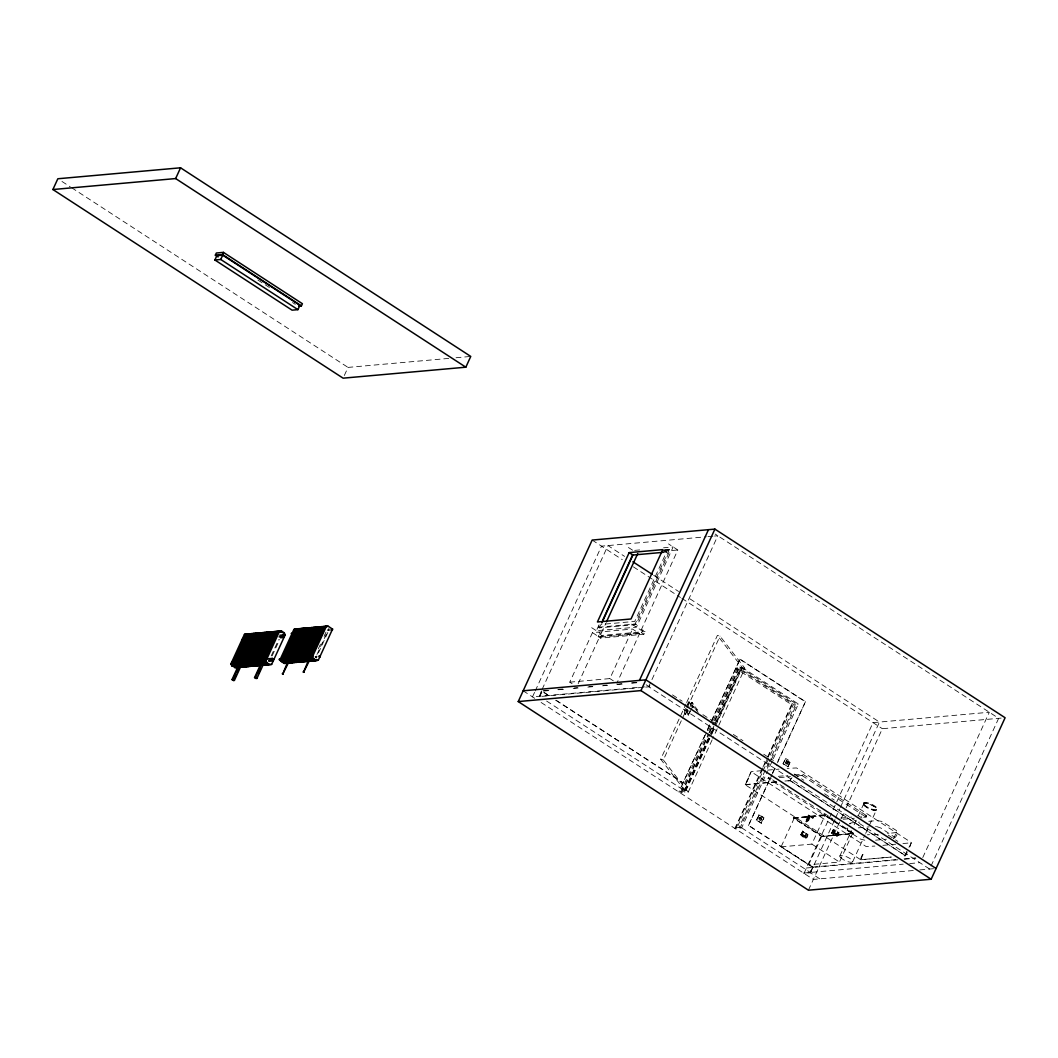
<?xml version="1.0" encoding="UTF-8"?>
<svg xmlns="http://www.w3.org/2000/svg" width="1058" height="1058" viewBox="0 0 1058 1058"><rect width="100%" height="100%" fill="white"/><g stroke="black" fill="none" stroke-linecap="round" stroke-linejoin="round"><path stroke-width="0.75" stroke-dasharray="5 3.75" d="M863.685 817.398L865.867 816.882A2.129 0.965 -56.4 0 1 866.052 816.3L866.621 815.784L861.159 816.26M824.896 815.639L794.122 818.389L821.709 836.323L852.484 833.572L768.32 778.41A2.857 2.486 82.2 0 0 768.544 778L768.637 777.299L832.686 818.813M832.117 820.254L832.091 819.963A2.645 2.209 87.3 0 1 832.289 819.434M847.286 830.094L847.855 828.969M849.891 823.97L851.359 822.873L859.506 822.132M847.127 827.925L848.027 830.966L860.458 839.073L867.401 840.898M866.674 816.049L866.171 817.08M802.414 775.567L802.427 775.501A2.288 0.939 -57.5 0 1 802.612 775.064L802.599 775.064M865.947 817.226L865.88 816.948A2.645 2.301 82.2 0 1 866.066 816.419M860.458 859.572L745.282 784.798L751.167 771.626L761.046 770.74M907.235 852.629L905.542 855.71L902.487 855.962L905.397 855.79L906.984 851.611M785.446 763.202L786.689 760.517L787.615 761.125L786.702 763.783L785.446 763.202L786.689 760.517M909.946 846.77L911.229 842.472L796.581 767.949L787.192 768.399M791.979 777.709L790.194 780.209L791.503 777.537M906.878 851.412L905.595 855.155M344.326 375.471L348.029 367.404L449.491 358.331M271.192 655.934L278.638 639.654M272.157 655.854L279.616 639.561M318.392 648.699L321.791 641.28M324.079 636.281L325.983 632.155M316.937 654.505L327.173 632.155M318.445 652.945L327.993 632.076M534.554 692.395L532.505 696.878L640.619 687.211M535.242 690.914L601.513 546.153L706.334 536.776M541.418 690.914L539.421 696.6L644.058 687.25M542.093 689.419L607.953 545.571L624.577 556.376M539.421 696.6L541.881 691.218L550.186 696.627M539.739 696.574L542.199 691.191M572.114 683.693L569.773 682.172L592.454 632.644L632.539 629.06L639.548 633.623L616.88 683.137M599.079 624.789L596.355 630.727L636.453 627.156L673.166 546.946L663.551 547.806M664.569 549.618L670.309 549.79L636.07 624.59L599.212 627.883L598.286 627.275L599.648 624.286M599.212 627.883L600.587 624.894M631.771 624.114L641.122 630.184L642.735 630.039L645.063 631.56L643.833 634.258L600.521 638.119L598.193 636.612L599.423 633.914L601.037 633.768L605.798 623.374M578.157 683.719L599.463 637.194L639.548 633.623M600.521 638.119L601.751 635.435L645.063 631.56M662.771 549.618L666.514 552.038L634.747 621.416L601.142 624.418M569.773 682.172L609.871 678.588L632.539 629.06M598.286 627.275L635.131 623.982L669.383 549.181M641.122 630.184L677.847 549.975L668.497 543.905M598.193 636.612L641.505 632.737L642.735 630.039M650.644 682.45L648.792 686.483L642.259 687.065M651.953 679.606L717.813 535.758L714.534 536.049M645.684 687.105L649.268 686.787L651.12 682.754M712.127 739.899L688.216 792.111L685.571 791.384L660.708 759.221L685.968 704.033M686.655 702.538L717.39 635.408L720.035 636.136L744.898 668.299L712.801 738.405M687.634 710.5L685.267 714.388L683.772 712.457L685.61 708.424M686.232 707.075L688.692 701.692L690.715 703.768L688.692 701.692M685.796 714.534L684.301 712.603L687.383 705.871M687.991 704.522L689.221 701.838M685.61 710.672L686.88 709.204L686.338 711.082L685.61 710.672L686.338 711.082M688.216 792.111L663.34 759.961L681.788 719.678M682.463 718.184L686.563 709.244M687.25 707.749L720.035 636.136M686.139 710.817L686.88 709.204M685.267 714.388L688.956 706.308M690.57 711.055L688.189 714.944L686.695 713.013L687.925 710.328M690.385 704.945L691.628 702.248L693.651 704.324L691.178 709.706M688.718 715.089L687.224 713.158L689.684 707.776M690.305 706.427L692.157 702.393M688.189 714.944L691.271 708.225M691.892 706.876L693.122 704.178L691.628 702.248M698.187 712.444L694.67 707.881L695.159 706.81L691.456 705.779L694.511 707.048L696.852 710.063M704.906 735.244L678.813 791.979L684.896 792.125L710.936 735.257M707.498 729.332L740.058 659.147L805.482 701.666L777.471 762.831M555.715 700.224L683.045 782.986L706.585 732.242M707.273 730.747L711.373 721.794M712.047 720.3L740.058 659.147M680.691 791.82L705.964 736.619M708.701 730.655L712.788 721.701M713.476 720.207L737.386 667.995L793.46 704.456L762.725 771.586M681.63 792.416L708.357 734.04M709.045 732.546L713.833 722.072M714.52 720.577L737.823 669.688L741.089 669.397L795.299 704.628L769.259 761.509M684.896 792.125L683.032 790.908L708.979 734.226M709.667 732.731L714.441 722.297M715.129 720.802L739.714 667.095L741.327 666.95L798.34 704.02L768.134 769.973M708.556 737.823L683.971 791.516L685.571 791.384L714.944 727.23M709.23 736.328L714.018 725.881M714.705 724.399L740.653 667.704L744.898 668.299M708.543 738.563L684.645 790.776L683.032 790.908M711.28 732.599L715.38 723.646M716.054 722.151L741.327 666.95M711.624 733.749L714.362 727.772M717.112 721.781L741.089 669.397M715.631 725.735L742.266 667.558L717.39 635.408M762.21 768.769L734.887 828.44L736.765 828.269L762.038 773.067M762.884 767.275L766.984 758.322M767.672 756.827L791.569 704.615L793.46 704.456M736.765 828.269L735.839 827.66L767.354 758.811M768.042 757.303L792.032 704.919L795.299 704.628M735.839 827.66L739.106 827.369L768.571 763.003M739.106 827.369L740.045 827.978L764.63 774.271M767.354 768.306L770.779 760.847M771.454 759.353L796.727 704.165L798.34 704.02M740.045 827.978L741.658 827.832L767.447 771.48M812.914 867.401L748.469 825.518L771.692 774.8M772.366 773.305L775.104 767.341M777.842 761.363L805.482 701.666M748.469 825.518L772.009 774.76M772.697 773.279L776.797 764.326M756.219 820.122L759.327 814.686L764.008 817.715L761.535 823.111L756.219 820.122L761.535 823.111M756.867 820.069L759.327 814.686M783.052 763.783L785.843 758.374L783.052 763.783L788.051 766.799L790.511 761.416L785.525 758.401M758.983 818.614L760.028 818.35L759.234 818.072A1.547 1.323 84.9 0 0 760.49 820.439L760.16 820.466A1.547 1.323 84.9 0 1 758.943 818.165A1.547 1.323 84.9 0 1 761.231 818.138A1.547 1.323 84.9 0 1 760.16 820.466M759.948 819.236L760.98 818.971L760.199 818.694M786.385 763.81L787.615 761.125M786.649 763.982L788.197 761.257L789.136 761.866L787.575 764.59L786.649 763.982L788.197 761.257M760.9 823.164L764.008 817.715M787.575 764.59L789.136 761.866M787.734 766.825L790.511 761.416M793.288 818.032L824.87 814.581L853.409 833.122L853.105 833.783L821.828 836.587L793.288 818.032L824.579 815.242L853.105 833.783M852.788 832.91L839.444 862.045L808.669 864.783L781.082 846.85L794.426 817.715M806.17 819.99L808.457 814.977L813.457 817.517L813.152 818.178L808.735 816.022L806.738 820.373L806.17 819.99L807.704 820.281L809.701 815.93L813.152 818.178M809.238 816.935L810.137 817.279L808.021 821.907L806.434 822.053L805.865 821.682L808.272 817.014M807.135 819.91L809.423 814.898M800.641 834.828L802.718 831.125L807.849 834.484C807.77 845.051 793.288 827.541 806.17 838.148M806.434 822.053L808.563 817.411L810.137 817.279M801.038 834.802L802.718 831.125M801.977 834.326L804.847 836.204L805.654 834.445L806.619 834.788C806.553 840.145 798.287 834.749 802.572 832.143L803.181 832.54L801.977 834.326L803.181 832.54M805.865 821.682L807.439 821.537L809.568 816.895M812.187 818.257L813.457 817.517M804.847 836.204L806.051 834.405M805.125 837.235L806.619 834.788M805.773 838.174L807.849 834.484M824.579 815.242L824.87 814.581M781.082 846.85L811.856 844.099L825.2 814.977M808.669 864.783L822.013 835.661M821.828 836.587L853.409 833.122M810.309 872.453L812.769 867.071M810.454 872.784L834.868 819.461M835.555 817.953L839.668 808.973M840.356 807.466L879.462 722.059L686.92 596.897M922.761 857.588L989.309 712.246L873.022 722.64L804.001 873.366L810.772 872.757L813.232 867.375L748.786 825.478M831.482 833.069L833.506 829.34L838.901 832.659C838.901 843.226 823.772 825.795 837.222 836.323M831.826 833.003L833.506 829.34M833.585 832.434L836.6 834.286L837.407 832.527L838.399 832.871L837.301 835.291L832.686 832.725L833.797 830.305L834.749 830.623L833.585 832.434L834.749 830.623M832.686 832.725L834.14 830.252M808.418 890.201L840.687 819.752M841.361 818.257L845.461 809.304M846.149 807.809L882.359 728.711L1003.487 717.893M836.6 834.286L837.751 832.474M836.944 835.344L838.901 832.659M836.865 836.375L838.544 832.712L833.162 829.406M839.84 856.015L851.425 830.702M854.15 824.737L857.562 817.292M858.25 815.811L863.698 803.895M852.722 861.675L864.994 834.868M865.682 833.387L876.579 809.555M931.014 866.066L998.659 718.316L715.142 534.025M908.954 847.352L911.441 842.776L902.064 843.636M745.321 784.719L751.14 771.705L866.079 846.506L874.887 846.069M796.833 776.056L802.109 775.395A2.857 2.381 87.3 0 0 802.334 774.985M768.121 778.82L768.333 778.543A2.288 1.045 -56.4 0 0 768.571 778.106L768.571 778.106M802.017 775.514L865.841 817.001M768.571 777.22L767.989 778.675L771.282 778.344M849.415 823.759L850.539 823.124M789.942 780.606L784.6 781.069L790.498 780.804L905.436 855.777M893.481 838.505L897.105 831.39M745.295 784.692L778 781.69M745.242 784.626L778.066 781.65M893.851 838.359C896.338 837.143 899.088 832.276 896.047 830.279L881.75 821.405L876.976 820.585L868.79 821.299M896.523 832.514L887.556 833.506M456.038 357.749L470.757 356.427M707.974 536.631L712.894 536.194M634.681 550.385L641.095 549.803M663.908 550.358L670.309 549.79M663.406 551.271L677.847 549.975M663.313 552.329L666.514 552.038M737.386 667.995L735.495 668.167L792.032 704.919M543.058 690.768L547.965 690.332M557.804 689.459L562.724 689.009M574.203 687.991L577.483 687.7M588.962 686.668L592.242 686.378M603.721 685.346L607.001 685.055M616.827 684.182L621.747 683.746M631.586 682.86L636.506 682.423M543.838 691.046L551.985 690.319M558.505 689.737L566.652 689.009M573.171 688.427L581.318 687.7M587.838 687.118L595.985 686.391M602.505 685.809L610.664 685.081M617.184 684.5L625.331 683.772M631.851 683.177L639.997 682.45M767.579 770.145L779.032 769.126M778.291 776.334L787.879 775.474M794.267 774.906L803.022 774.311L866.661 815.731M779.27 777.63L790.445 776.625M806.738 820.373L807.704 820.281M840.621 818.099L851.716 817.12M835.278 819.963L832.077 820.029M843.147 819.236L854.242 818.27M858.382 827.845L869.2 826.867M878.272 834.326L867.401 834.788M875.601 840.184L886.432 839.206M882.875 845.355L895.676 844.218M860.921 859.757L891.312 857.046L860.815 859.678M895.901 859.651L812.451 867.097L809.978 872.48L819.791 878.867M904.048 858.911L915.461 857.893M806.474 867.983L897.925 859.81M904.458 859.228L915.897 858.197M803.538 873.062L903.215 864.148M909.735 863.566L919.508 862.693M913.266 870.509L813.351 879.436L540.783 702.261M919.812 869.927L936.092 868.473M875.588 826.496L876.288 826.576M876.989 826.695L880.864 828.03L894.275 836.957M831.892 820.135L831.786 819.791A2.288 0.939 -57.5 0 0 832.011 819.342L832.038 819.368M692.197 707.207L694.67 707.881M687.078 709.468L686.351 709.058M660.708 759.221L663.34 759.961M833.942 832.368L836.957 834.22M833.043 832.672L837.301 835.291M257.901 280.026L271.761 289.032M292.537 302.548L295.314 304.347M628.412 547.489L633.081 550.517M61.972 181.46L70.264 186.843M71.653 187.742L348.029 367.404M653.672 575.288L678.601 591.488M592.163 540.069L622.289 559.656M633.372 566.863L680.466 597.479M681.855 598.378L882.359 728.711M739.727 659.174L805.151 701.692M739.714 667.095L796.727 704.165M635.131 623.982L636.07 624.59M641.505 632.737L643.833 634.258M591.687 627.698L601.037 633.768M599.423 633.914L601.751 635.435M592.454 632.644L599.463 637.194M787.879 761.284L788.805 761.892M785.777 763.175L786.702 763.783M783.383 763.757L788.051 766.799M672.478 694.894L682.159 701.176M702.896 714.666L712.576 720.961M733.313 734.437L742.994 740.732M763.744 754.222L773.424 760.504M794.161 773.993L803.842 780.288M824.579 793.765L834.259 800.06M857.774 815.348L864.69 819.831M888.191 835.119L897.872 841.414M646.134 684.751L649.268 686.787M929.651 869.054L648.938 686.814M790.63 780.897L905.45 855.631M609.871 678.588L613.375 680.863M808.457 814.977L812.491 817.596M793.593 817.371L822.119 835.926M811.856 844.099L839.444 862.045M758.692 814.739L763.36 817.781M543.587 692.091L550.504 696.587M556.045 700.184L683.362 782.96M546.616 701.044L685.571 791.384M741.658 827.832L810.772 872.757M523.155 690.808L535.269 698.677M802.321 831.165L807.452 834.511M802.387 834.299L805.244 836.164M801.461 834.564L805.522 837.195M748.561 778.397L745.599 784.309M695.159 706.81L697.804 710.222M759.26 818.138A1.547 1.323 84.9 0 1 761.548 818.112A1.547 1.323 84.9 0 1 760.49 820.439M861.146 858.805C859.189 859.89 867.547 844.628 861.146 858.805M689.062 711.373L689.062 711.373M840.436 857.403A7.049 2.05 24.6 0 0 851.597 862.296A7.049 2.05 24.6 0 0 846.797 856.835A7.049 2.05 24.6 0 0 840.436 857.403M863.778 805.151A7.684 2.235 24.6 0 0 875.945 810.494A7.684 2.235 24.6 0 0 870.708 804.53A7.684 2.235 24.6 0 0 863.778 805.151M864.307 805.283A7.049 2.05 24.6 0 0 875.469 810.19A7.049 2.05 24.6 0 0 870.655 804.715A7.049 2.05 24.6 0 0 864.307 805.283M864.055 804.543A7.684 2.235 24.6 0 0 876.222 809.886A7.684 2.235 24.6 0 0 870.985 803.921A7.684 2.235 24.6 0 0 864.055 804.543"/><path stroke-width="1.5" d="M299.678 632.38L299.745 631.626M301.755 632.195L301.821 631.441M310.047 631.454L310.602 630.237M312.665 655.563L313.075 658.129A3.029 2.579 84.9 0 0 313.631 658.618L316.21 660.285A3.029 2.579 84.9 0 0 316.858 660.589L318.352 660.099L332 630.29L331.538 628.531A3.029 2.579 84.9 0 0 330.969 628.042L328.403 626.376A3.029 2.579 84.9 0 0 327.755 626.072L326.261 626.561L312.613 656.37L311.369 656.476L311.832 658.235A3.029 2.579 84.9 0 0 312.388 658.724L314.967 660.404A3.029 2.579 84.9 0 0 315.615 660.695L316.276 660.285L314.967 660.404M330.85 630.052L332 630.29M295.394 628.968L293.899 629.457L280.251 659.253L280.714 661.012A3.029 2.579 84.9 0 0 281.283 661.501L283.848 663.181A3.029 2.579 84.9 0 0 284.496 663.485L287.234 662.877L285.739 663.366A3.029 2.579 84.9 0 1 285.091 663.062L282.526 661.395A3.029 2.579 84.9 0 1 281.957 660.906L281.494 659.147L295.142 629.338L297.457 628.783A3.029 2.579 84.9 0 1 297.906 628.955M297.073 629.034A3.029 2.579 84.9 0 0 296.637 628.849L282.327 659.068L282.79 660.827A3.029 2.579 84.9 0 0 283.346 661.316L285.924 662.996A3.029 2.579 84.9 0 0 286.573 663.3L288.067 662.811M300.181 628.888A3.029 2.579 84.9 0 0 299.533 628.597L298.039 629.074L284.404 658.883L284.867 660.642A3.029 2.579 84.9 0 0 285.422 661.131L288.001 662.811A3.029 2.579 84.9 0 0 288.649 663.115L289.945 662.903M307.442 628.108A3.029 2.579 84.9 0 0 307.005 627.923L304.268 628.518A3.029 2.579 84.9 0 0 303.686 628.214L302.191 628.703L288.543 658.512L289.006 660.271A3.029 2.579 84.9 0 0 289.575 660.761L293.463 662.321L291.968 662.811A3.029 2.579 84.9 0 1 291.32 662.506L288.741 660.84A3.029 2.579 84.9 0 1 288.186 660.351L287.723 658.592L301.358 628.783A3.029 2.579 84.9 0 0 300.776 628.478L299.295 628.968L285.647 658.777L286.11 660.536A3.029 2.579 84.9 0 0 286.665 661.025L289.244 662.692A3.029 2.579 84.9 0 0 289.892 662.996L291.386 662.506M309.518 627.91A3.029 2.579 84.9 0 0 309.081 627.738L307.587 628.227L293.939 658.036L294.402 659.795A3.029 2.579 84.9 0 0 294.97 660.285L297.549 661.951A3.029 2.579 84.9 0 0 298.197 662.255L299.678 661.766L296.121 662.44A3.029 2.579 84.9 0 1 295.473 662.136L292.894 660.47A3.029 2.579 84.9 0 1 292.325 659.98L291.863 658.221L305.511 628.412A3.029 2.579 84.9 0 0 304.929 628.108L302.191 628.703A3.029 2.579 84.9 0 0 301.609 628.399L300.115 628.888L286.467 658.698L286.93 660.457A3.029 2.579 84.9 0 0 287.498 660.946L290.077 662.625A3.029 2.579 84.9 0 0 290.725 662.93L291.889 662.824M300.115 628.888L302.853 628.293A3.029 2.579 84.9 0 1 303.501 628.597L289.786 658.407L290.249 660.166A3.029 2.579 84.9 0 0 290.818 660.655L293.397 662.321A3.029 2.579 84.9 0 0 294.045 662.625L295.539 662.136L291.651 660.576A3.029 2.579 84.9 0 1 291.082 660.086L290.619 658.327L304.268 628.518L305.762 628.042A3.029 2.579 84.9 0 1 306.198 628.214M307.838 627.844L306.344 628.333L292.696 658.142L293.159 659.901A3.029 2.579 84.9 0 0 293.727 660.39L296.293 662.07A3.029 2.579 84.9 0 0 296.941 662.374L297.615 661.951L296.293 662.07M310.563 627.963A3.029 2.579 84.9 0 0 309.915 627.659L308.42 628.148L294.772 657.957L295.235 659.716A3.029 2.579 84.9 0 0 295.804 660.205L298.369 661.885A3.029 2.579 84.9 0 0 299.017 662.189L300.432 661.845M303.501 661.779L302.337 661.885A3.029 2.579 84.9 0 1 301.689 661.581L299.123 659.914A3.029 2.579 84.9 0 1 298.554 659.425L298.091 657.666L311.74 627.857L313.234 627.368A3.029 2.579 84.9 0 1 313.882 627.672L312.56 627.778A3.029 2.579 84.9 0 0 311.978 627.473L309.663 628.042L296.015 657.851L296.478 659.61A3.029 2.579 84.9 0 0 297.047 660.099L299.612 661.766A3.029 2.579 84.9 0 0 300.26 662.07L302.39 661.792M310.497 627.963L311.806 627.857A3.029 2.579 84.9 0 0 311.158 627.553L296.848 657.772L297.311 659.531A3.029 2.579 84.9 0 0 297.867 660.02L300.446 661.7A3.029 2.579 84.9 0 0 301.094 661.991L301.675 661.726M320.719 626.918A3.029 2.579 84.9 0 0 320.283 626.733L318.789 627.222L305.14 657.031L305.603 658.79A3.029 2.579 84.9 0 0 306.172 659.279L310.06 660.84L308.566 661.329A3.029 2.579 84.9 0 1 307.918 661.025L305.246 661.62A3.029 2.579 84.9 0 1 304.598 661.329L302.019 659.65A3.029 2.579 84.9 0 1 301.451 659.16L300.988 657.402L314.636 627.592L315.945 627.487A3.029 2.579 84.9 0 0 315.297 627.182L313.816 627.672L300.168 657.481L300.631 659.24A3.029 2.579 84.9 0 0 301.186 659.729L303.765 661.395A3.029 2.579 84.9 0 0 304.413 661.7L305.907 661.21L303.262 659.544A3.029 2.579 84.9 0 1 302.707 659.055L302.244 657.296L315.879 627.487L317.374 626.997A3.029 2.579 84.9 0 1 318.022 627.301L316.712 627.407A3.029 2.579 84.9 0 0 316.13 627.103L314.729 627.447A3.029 2.579 84.9 0 0 314.054 627.288L312.56 627.778L298.925 657.587L299.388 659.346A3.029 2.579 84.9 0 0 299.943 659.835L302.522 661.514A3.029 2.579 84.9 0 0 303.17 661.805L305.907 661.21A3.029 2.579 84.9 0 0 306.489 661.514L307.984 661.025L305.339 659.359A3.029 2.579 84.9 0 1 304.77 658.87L304.307 657.111L317.955 627.301L319.45 626.812A3.029 2.579 84.9 0 1 320.098 627.116L306.384 656.925L306.846 658.684A3.029 2.579 84.9 0 0 307.415 659.174L309.994 660.84A3.029 2.579 84.9 0 0 310.642 661.144L312.136 660.655L309.491 658.989A3.029 2.579 84.9 0 1 308.923 658.499L308.46 656.74L322.108 626.931L323.603 626.442A3.029 2.579 84.9 0 1 324.251 626.746L310.536 656.555L310.999 658.314A3.029 2.579 84.9 0 0 311.568 658.803L314.133 660.47A3.029 2.579 84.9 0 0 314.781 660.774L318.352 660.099M317.995 626.878L316.712 627.407L303.064 657.216L303.527 658.975A3.029 2.579 84.9 0 0 304.096 659.465L306.675 661.144A3.029 2.579 84.9 0 0 307.323 661.435L308.817 660.946A3.029 2.579 84.9 0 0 309.399 661.25L310.88 660.761M323.007 626.852A3.029 2.579 84.9 0 0 322.359 626.548L320.865 627.037L307.217 656.846L307.68 658.605A3.029 2.579 84.9 0 0 308.248 659.094L310.814 660.774A3.029 2.579 84.9 0 0 311.462 661.065L312.877 660.734M311.369 656.476L325.679 626.138A3.029 2.579 84.9 0 1 326.327 626.561L325.018 626.667A3.029 2.579 84.9 0 0 324.436 626.362L322.941 626.852L309.293 656.661L309.756 658.42A3.029 2.579 84.9 0 0 310.325 658.909L312.89 660.589A3.029 2.579 84.9 0 0 313.538 660.88L314.001 660.747M52.9 189.527L57.833 178.762L180.561 167.799L470.757 356.427L465.837 367.192L343.096 378.169L52.9 189.527L175.641 178.564L465.837 367.192M175.641 178.564L180.561 167.799M218.12 256.962L215.356 255.163L216.335 253.007L223.423 252.373L302.403 303.712L301.411 305.868L298.581 306.119M214.893 260.003L216.864 255.692L222.709 255.163L299.903 305.339L297.933 309.65L292.074 310.166L214.893 260.003L220.738 259.474L297.933 309.65M215.356 255.163L222.431 254.528L223.423 252.373M220.738 259.474L222.709 255.163M230.909 663.908L244.464 634.297L245.76 634.192L232.205 663.789L233.104 665.786L235.908 667.611L231.821 665.892L230.909 663.908L232.205 663.789M231.305 663.617L232.046 662.004M242.044 640.156L242.785 638.543M236.873 667.519L234.069 665.694L233.17 663.71L246.726 634.099M236.516 667.558L238.169 667.4L235.365 665.575L234.453 663.591L248.008 633.98L246.355 634.139M238.195 666.712L235.418 663.511L248.974 633.901M260.361 665.429L240.417 667.201L237.614 665.376L236.714 663.392L250.27 633.782L248.617 633.94M241.383 667.122L238.579 665.297L237.68 663.3L251.235 633.702M241.026 667.148L242.679 667.003L239.875 665.178L238.963 663.194L252.518 633.583L250.865 633.729M240.774 666.474L234.387 680.426L233.421 680.506L232.019 679.593L239.042 664.265M243.644 666.91L240.84 665.085L239.928 663.101L253.484 633.491M232.019 679.593L232.985 679.514L239.373 665.561M243.287 666.95L244.927 666.804L242.123 664.979L241.224 662.982L254.78 633.385L253.127 633.53M233.421 680.506L235.974 674.925M237.257 672.147L239.161 667.955M245.892 666.712L243.089 664.887L242.189 662.903L255.745 633.292M245.535 666.752L247.188 666.593L244.385 664.781L243.472 662.784L257.028 633.173L255.375 633.332L257.253 634.549M248.154 666.514L245.35 664.689L244.438 662.705L257.993 633.094M247.797 666.553L249.437 666.395L246.633 664.569L245.734 662.586L259.289 632.975L257.636 633.134M250.402 666.315L247.598 664.49L246.699 662.493L260.255 632.896M250.045 666.342L251.698 666.196L248.894 664.371L247.982 662.387L261.538 632.777L259.884 632.922M252.664 666.104L249.86 664.292L248.947 662.295L262.503 632.684M252.307 666.143L253.946 665.998L251.143 664.173L250.243 662.176L263.799 632.578L262.146 632.724M254.912 665.905L252.108 664.08L251.209 662.096L264.764 632.486M254.555 665.945L256.208 665.786L253.404 663.974L252.492 661.977L266.047 632.367L264.407 632.525M257.173 665.707L254.37 663.882L253.457 661.898L267.013 632.287M256.816 665.746L258.456 665.588L255.652 663.763L254.753 661.779L268.309 632.168L266.656 632.327M259.435 665.508L256.631 663.683L255.719 661.686L269.274 632.089M259.065 665.535L260.718 665.389L257.914 663.564L257.001 661.581L270.557 631.97L268.917 632.115M260.744 664.689L257.967 661.488L271.522 631.877M262.04 664.583L259.263 661.382L272.819 631.771L271.165 631.917M263.945 665.098L261.141 663.273L260.228 661.29L273.784 631.679M263.574 665.138L265.227 664.979L262.424 663.168L261.511 661.171L275.067 631.573L273.427 631.719M263.323 664.464L256.935 678.403L255.97 678.495L254.568 677.583L261.591 662.242M266.193 664.9L263.389 663.075L262.477 661.091L276.032 631.481M254.568 677.583L255.533 677.49L262.556 662.163M265.836 664.94L267.476 664.781L264.672 662.956L263.773 660.972L277.328 631.361L275.675 631.52M258.522 672.914L260.44 668.735M268.454 664.702L265.651 662.877L264.738 660.893L278.294 631.282M268.084 664.728L269.737 664.583L266.933 662.758L266.021 660.774L279.577 631.163L277.937 631.309M268.785 660.258L271.575 660.02L272.316 658.393L273.718 659.306L272.977 660.933L268.785 661.303M279.087 636.85L282.314 636.559L283.055 634.945L284.457 635.858L283.716 637.471L280.489 637.762M270.345 664.53L271.628 664.411L285.184 634.813L284.285 632.816L281.481 631.004L244.464 634.297M299.361 628.968A3.029 2.579 84.9 0 0 298.713 628.664L297.219 629.153L283.57 658.962L284.033 660.721A3.029 2.579 84.9 0 0 284.602 661.21L287.168 662.877A3.029 2.579 84.9 0 0 287.816 663.181L289.231 662.85M289.019 661.647L282.711 674.158L287.988 661.197M309.835 659.795L303.527 672.293L309.452 657.944M518.235 701.573L592.163 540.069L714.904 529.106L1005.1 717.747L931.159 879.238L808.418 890.201L518.235 701.573L640.963 690.596L931.159 879.238M629.166 552.62L597.413 621.985L631.018 618.983L662.771 549.618L629.166 552.62L632.909 555.04L663.313 552.329M602.637 620.398L632.777 554.577M601.817 622.937L632.909 555.04M606.472 621.892L637.749 553.559M639.455 680.413L708.463 529.674M640.963 690.596L714.904 529.106M296.359 662.07L294.878 662.546A3.029 2.579 84.9 0 1 294.23 662.255L292.802 662.744A3.029 2.579 84.9 0 1 292.153 662.44M292.577 633.914L291.201 633.504L292.55 633.068M329.157 630.198L327.901 630.211L328.853 629.034M284.113 657.692L282.327 659.068M314.702 660.787L312.718 660.959A3.029 2.579 84.9 0 1 312.07 660.655L310.814 660.774M282.235 673.774L283.266 674.224M303.064 671.909L304.082 672.359M316.487 657.613L315.377 656.886L316.712 656.449M293.899 629.457L295.142 629.338M295.976 629.259L297.219 629.153M298.039 629.074L299.295 628.968M306.344 628.333L307.587 628.227M308.42 628.148L309.663 628.042M318.789 627.222L321.526 626.627A3.029 2.579 84.9 0 1 321.963 626.799L320.865 627.037M322.941 626.852L326.499 626.177A3.029 2.579 84.9 0 1 327.147 626.481L328.403 626.376M281.481 631.004L280.185 631.11L282.05 632.327M282.989 632.935L284.285 632.816M279.828 635.236L283.055 634.945M283.901 634.919L285.184 634.813M295.526 637.194L296.359 637.114M316.249 635.382L317.083 635.303M294.494 639.442L295.327 639.363M315.218 637.617L316.051 637.551M267.476 658.83L272.316 658.393M280.251 659.253L281.494 659.147M284.404 658.883L285.647 658.777M286.467 658.698L287.723 658.592M288.543 658.512L289.786 658.407M290.619 658.327L291.863 658.221M292.696 658.142L293.939 658.036M294.772 657.957L296.015 657.851M296.848 657.772L298.091 657.666M298.925 657.587L300.168 657.481M300.988 657.402L302.244 657.296M303.064 657.216L304.307 657.111M305.14 657.031L306.384 656.925M307.217 656.846L308.46 656.74M309.293 656.661L310.536 656.555M233.17 663.71L234.453 663.591M235.418 663.511L236.714 663.392M237.68 663.3L238.963 663.194M239.928 663.101L241.224 662.982M242.189 662.903L243.472 662.784M244.438 662.705L245.734 662.586M246.699 662.493L247.982 662.387M248.947 662.295L250.243 662.176M251.209 662.096L252.492 661.977M253.457 661.898L254.753 661.779M255.719 661.686L257.001 661.581M257.967 661.488L259.263 661.382M260.228 661.29L261.511 661.171M262.477 661.091L263.773 660.972M264.738 660.893L266.021 660.774M231.821 665.892L233.104 665.786M234.069 665.694L235.365 665.575M236.331 665.495L237.614 665.376M238.579 665.297L239.875 665.178M240.84 665.085L242.123 664.979M243.089 664.887L244.385 664.781M245.35 664.689L246.633 664.569M247.598 664.49L248.894 664.371M249.86 664.292L251.143 664.173M252.108 664.08L253.404 663.974M254.37 663.882L255.652 663.763M256.631 663.683L257.914 663.564M258.879 663.485L260.162 663.366M261.141 663.273L262.424 663.168M263.389 663.075L264.672 662.956M265.651 662.877L266.933 662.758M281.283 661.501L282.526 661.395M283.346 661.316L284.602 661.21M285.422 661.131L286.665 661.025M287.498 660.946L288.741 660.84M289.575 660.761L290.818 660.655M291.651 660.576L292.894 660.47M293.727 660.39L294.97 660.285M295.804 660.205L297.047 660.099M297.867 660.02L299.123 659.914M299.943 659.835L301.186 659.729M302.019 659.65L303.262 659.544M304.096 659.465L305.339 659.359M306.172 659.279L307.415 659.174M308.248 659.094L309.491 658.989M310.325 658.909L311.568 658.803M312.388 658.724L313.631 658.618M283.848 663.181L285.091 663.062M288.001 662.811L289.244 662.692M290.077 662.625L291.32 662.506M300.446 661.7L301.689 661.581M302.522 661.514L303.765 661.395M312.89 660.589L314.133 660.47M239.134 667.32L240.417 667.201M261.326 665.337L262.966 665.191M523.155 690.808L645.896 679.831L936.092 868.473M234.625 667.717L237.812 667.439M261.683 665.297L271.628 664.411M222.431 254.528L301.411 305.868M632.896 561.785L652.283 574.388M279.219 631.203L281.084 632.419M282.314 636.559L283.716 637.471M271.575 660.02L272.977 660.933M255.533 677.49L256.935 678.403M232.985 679.514L234.387 680.426M279.312 659.24C279.484 662.559 281.904 657.759 279.312 659.24M319.132 656.132C319.318 659.451 321.725 654.651 319.132 656.132M331.551 629.034C331.723 632.34 334.143 627.539 331.551 629.034"/></g></svg>
